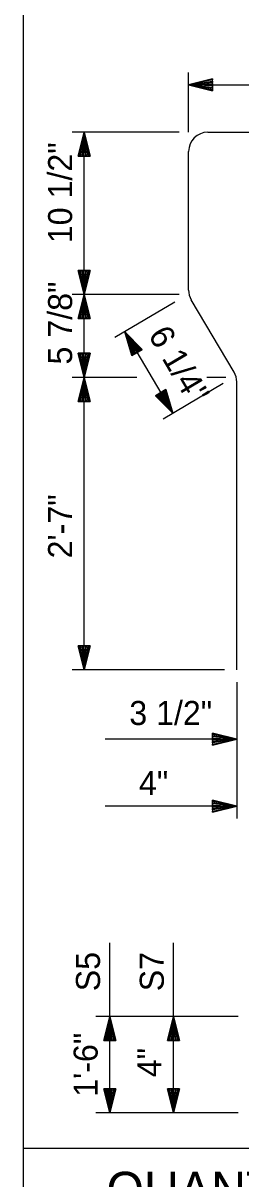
# Model space of a CAD drawing. Extents: x 0 to 34.7, y 0 to 24.5.
# Drawn here: x 28.05 to 29.19, y 9.62 to 15.62 of the extents above; entities that cross this region are included whole.
import ezdxf

# ---------------------------------------------------------------- set-up
doc = ezdxf.new("R2010")
doc.units = 0
for name, color, linetype in [('Dimension Lines', 7, 'Continuous'), ('Plan Sheet', 7, 'Continuous'), ('Rebar Lines', 7, 'Continuous'), ('Text', 7, 'Continuous')]:
    doc.layers.add(name, color=color, linetype=linetype)

msp = doc.modelspace()

# ---------------------------------------------------------------- linework, layer by layer
at = {"layer": 'Dimension Lines'}
for p, q in [((28.9157, 15.0557), (28.9157, 15.365)), ((28.9157, 15.302), (29.7502, 15.302)), ((28.8657, 15.0557), (28.3094, 15.0557)), ((28.3724, 14.2126), (28.3724, 15.0557)), ((28.8657, 14.2126), (28.3094, 14.2126)), ((28.3724, 13.782), (28.3724, 14.2126)), ((28.8447, 14.1728), (28.5326, 13.9882)), ((28.5835, 14.0183), (28.8339, 13.595)), ((28.6464, 13.782), (28.3094, 13.782)), ((28.3724, 12.2617), (28.3724, 13.782)), ((29.1094, 13.782), (29.0105, 13.782)), ((29.0951, 13.7495), (28.7829, 13.5648)), ((29.1027, 12.2617), (28.3094, 12.2617)), ((29.1657, 12.1987), (29.1657, 11.4905)), ((29.1657, 11.9019), (28.4823, 11.9019)), ((29.1657, 11.5535), (28.4823, 11.5535)), ((28.5052, 10.4608), (28.5052, 10.8444)), ((28.8371, 10.4608), (28.8371, 10.8444)), ((29.1741, 10.4608), (28.4331, 10.4608)), ((28.5052, 9.9608), (28.5052, 10.4608)), ((28.8371, 9.9608), (28.8371, 10.4608)), ((29.1741, 9.9608), (28.4331, 9.9608))]:
    msp.add_line(p, q, dxfattribs=at)
for points in [[(29.0407, 15.302), (29.0407, 15.2958), (28.9157, 15.302), (29.0407, 15.2895), (29.0407, 15.2833), (28.9157, 15.302), (29.0407, 15.277), (29.0407, 15.2708), (28.9157, 15.302), (29.0407, 15.3333), (29.0407, 15.327), (28.9157, 15.302), (29.0407, 15.3208), (29.0407, 15.3145), (28.9157, 15.302), (29.0407, 15.3083), (29.0407, 15.2708), (29.0407, 15.3333), (28.9157, 15.302), (29.0407, 15.2708)], [(28.3724, 14.9307), (28.3662, 14.9307), (28.3724, 15.0557), (28.3599, 14.9307), (28.3537, 14.9307), (28.3724, 15.0557), (28.3474, 14.9307), (28.3412, 14.9307), (28.3724, 15.0557), (28.4037, 14.9307), (28.3974, 14.9307), (28.3724, 15.0557), (28.3912, 14.9307), (28.3849, 14.9307), (28.3724, 15.0557), (28.3787, 14.9307), (28.3412, 14.9307), (28.4037, 14.9307), (28.3724, 15.0557), (28.3412, 14.9307)], [(28.3724, 14.3376), (28.3787, 14.3376), (28.3724, 14.2126), (28.3849, 14.3376), (28.3912, 14.3376), (28.3724, 14.2126), (28.3974, 14.3376), (28.4037, 14.3376), (28.3724, 14.2126), (28.3412, 14.3376), (28.3474, 14.3376), (28.3724, 14.2126), (28.3537, 14.3376), (28.3599, 14.3376), (28.3724, 14.2126), (28.3662, 14.3376), (28.4037, 14.3376), (28.3412, 14.3376), (28.3724, 14.2126), (28.4037, 14.3376)], [(28.3724, 14.0876), (28.3662, 14.0876), (28.3724, 14.2126), (28.3599, 14.0876), (28.3537, 14.0876), (28.3724, 14.2126), (28.3474, 14.0876), (28.3412, 14.0876), (28.3724, 14.2126), (28.4037, 14.0876), (28.3974, 14.0876), (28.3724, 14.2126), (28.3912, 14.0876), (28.3849, 14.0876), (28.3724, 14.2126), (28.3787, 14.0876), (28.3412, 14.0876), (28.4037, 14.0876), (28.3724, 14.2126), (28.3412, 14.0876)], [(28.6472, 13.9107), (28.6418, 13.9075), (28.5835, 14.0183), (28.6364, 13.9044), (28.631, 13.9012), (28.5835, 14.0183), (28.6256, 13.898), (28.6203, 13.8948), (28.5835, 14.0183), (28.6741, 13.9267), (28.6687, 13.9234), (28.5835, 14.0183), (28.6633, 13.9203), (28.6579, 13.9171), (28.5835, 14.0183), (28.6526, 13.9139), (28.6203, 13.8948), (28.6741, 13.9267), (28.5835, 14.0183), (28.6203, 13.8948)], [(28.3724, 13.907), (28.3787, 13.907), (28.3724, 13.782), (28.3849, 13.907), (28.3912, 13.907), (28.3724, 13.782), (28.3974, 13.907), (28.4037, 13.907), (28.3724, 13.782), (28.3412, 13.907), (28.3474, 13.907), (28.3724, 13.782), (28.3537, 13.907), (28.3599, 13.907), (28.3724, 13.782), (28.3662, 13.907), (28.4037, 13.907), (28.3412, 13.907), (28.3724, 13.782), (28.4037, 13.907)], [(28.3724, 13.657), (28.3662, 13.657), (28.3724, 13.782), (28.3599, 13.657), (28.3537, 13.657), (28.3724, 13.782), (28.3474, 13.657), (28.3412, 13.657), (28.3724, 13.782), (28.4037, 13.657), (28.3974, 13.657), (28.3724, 13.782), (28.3912, 13.657), (28.3849, 13.657), (28.3724, 13.782), (28.3787, 13.657), (28.3412, 13.657), (28.4037, 13.657), (28.3724, 13.782), (28.3412, 13.657)], [(28.7702, 13.7026), (28.7756, 13.7058), (28.8339, 13.595), (28.781, 13.7089), (28.7864, 13.7121), (28.8339, 13.595), (28.7918, 13.7153), (28.7971, 13.7185), (28.8339, 13.595), (28.7433, 13.6867), (28.7487, 13.6899), (28.8339, 13.595), (28.7541, 13.6931), (28.7595, 13.6962), (28.8339, 13.595), (28.7648, 13.6994), (28.7971, 13.7185), (28.7433, 13.6867), (28.8339, 13.595), (28.7971, 13.7185)], [(28.3724, 12.3867), (28.3787, 12.3867), (28.3724, 12.2617), (28.3849, 12.3867), (28.3912, 12.3867), (28.3724, 12.2617), (28.3974, 12.3867), (28.4037, 12.3867), (28.3724, 12.2617), (28.3412, 12.3867), (28.3474, 12.3867), (28.3724, 12.2617), (28.3537, 12.3867), (28.3599, 12.3867), (28.3724, 12.2617), (28.3662, 12.3867), (28.4037, 12.3867), (28.3412, 12.3867), (28.3724, 12.2617), (28.4037, 12.3867)], [(29.0407, 11.9019), (29.0407, 11.9081), (29.1657, 11.9019), (29.0407, 11.9144), (29.0407, 11.9206), (29.1657, 11.9019), (29.0407, 11.9269), (29.0407, 11.9331), (29.1657, 11.9019), (29.0407, 11.8706), (29.0407, 11.8769), (29.1657, 11.9019), (29.0407, 11.8831), (29.0407, 11.8894), (29.1657, 11.9019), (29.0407, 11.8956), (29.0407, 11.9331), (29.0407, 11.8706), (29.1657, 11.9019), (29.0407, 11.9331)], [(29.0407, 11.5535), (29.0407, 11.5598), (29.1657, 11.5535), (29.0407, 11.566), (29.0407, 11.5723), (29.1657, 11.5535), (29.0407, 11.5785), (29.0407, 11.5848), (29.1657, 11.5535), (29.0407, 11.5223), (29.0407, 11.5285), (29.1657, 11.5535), (29.0407, 11.5348), (29.0407, 11.541), (29.1657, 11.5535), (29.0407, 11.5473), (29.0407, 11.5848), (29.0407, 11.5223), (29.1657, 11.5535), (29.0407, 11.5848)], [(28.5052, 10.3358), (28.499, 10.3358), (28.5052, 10.4608), (28.4927, 10.3358), (28.4865, 10.3358), (28.5052, 10.4608), (28.4802, 10.3358), (28.474, 10.3358), (28.5052, 10.4608), (28.5365, 10.3358), (28.5302, 10.3358), (28.5052, 10.4608), (28.524, 10.3358), (28.5177, 10.3358), (28.5052, 10.4608), (28.5115, 10.3358), (28.474, 10.3358), (28.5365, 10.3358), (28.5052, 10.4608), (28.474, 10.3358)], [(28.8371, 10.3358), (28.8308, 10.3358), (28.8371, 10.4608), (28.8246, 10.3358), (28.8183, 10.3358), (28.8371, 10.4608), (28.8121, 10.3358), (28.8058, 10.3358), (28.8371, 10.4608), (28.8683, 10.3358), (28.8621, 10.3358), (28.8371, 10.4608), (28.8558, 10.3358), (28.8496, 10.3358), (28.8371, 10.4608), (28.8433, 10.3358), (28.8058, 10.3358), (28.8683, 10.3358), (28.8371, 10.4608), (28.8058, 10.3358)], [(28.5052, 10.0858), (28.5115, 10.0858), (28.5052, 9.9608), (28.5177, 10.0858), (28.524, 10.0858), (28.5052, 9.9608), (28.5302, 10.0858), (28.5365, 10.0858), (28.5052, 9.9608), (28.474, 10.0858), (28.4802, 10.0858), (28.5052, 9.9608), (28.4865, 10.0858), (28.4927, 10.0858), (28.5052, 9.9608), (28.499, 10.0858), (28.5365, 10.0858), (28.474, 10.0858), (28.5052, 9.9608), (28.5365, 10.0858)], [(28.8371, 10.0858), (28.8433, 10.0858), (28.8371, 9.9608), (28.8496, 10.0858), (28.8558, 10.0858), (28.8371, 9.9608), (28.8621, 10.0858), (28.8683, 10.0858), (28.8371, 9.9608), (28.8058, 10.0858), (28.8121, 10.0858), (28.8371, 9.9608), (28.8183, 10.0858), (28.8246, 10.0858), (28.8371, 9.9608), (28.8308, 10.0858), (28.8683, 10.0858), (28.8058, 10.0858), (28.8371, 9.9608), (28.8683, 10.0858)]]:
    msp.add_lwpolyline(points, dxfattribs=at)
at = {"layer": 'Plan Sheet'}
for p, q in [((28.0544, 21.6061), (28.0544, 6.4696)), ((33.0544, 9.7757), (28.0544, 9.7757))]:
    msp.add_line(p, q, dxfattribs=at)
at = {"layer": 'Rebar Lines'}
for p, q in [((29.0157, 15.0557), (29.3329, 15.0557)), ((28.9157, 14.2357), (28.9157, 14.9557)), ((29.1518, 13.8091), (28.9296, 14.1847)), ((29.1657, 12.2617), (29.1657, 13.7581))]:
    msp.add_line(p, q, dxfattribs=at)
for centre, start, end in [((29.0157, 14.9557), 90, 180), ((29.0157, 14.2356), 180, 210.59506), ((29.0657, 13.7581), 0, 30.59848)]:
    msp.add_arc(centre, 0.1, start, end, dxfattribs=at)

# ---------------------------------------------------------------- texts
at = {"layer": 'Plan Sheet'}
msp.add_text('QUANTITIES FOR ONE GIRDER', height=0.187969, dxfattribs=at).set_placement((28.488, 9.4663))
at = {"layer": 'Text'}
for s, rotation, p in [('10 1/2"', 90, (28.3095, 14.4789)), ('5 7/8"', 90, (28.3095, 13.8486)), ('6 1/4"', 300.59234, (28.7024, 14.0022)), ('2\'-7"', 90, (28.3095, 12.8412)), ('S5', 90, (28.4546, 10.5921)), ('S7', 90, (28.7865, 10.5921)), ('1\'-6"', 90, (28.4423, 10.0439)), ('4"', 90, (28.7741, 10.1456))]:
    msp.add_text(s, height=0.125, rotation=rotation, dxfattribs=at).set_placement(p)
for s, p in [('3 1/2"', (28.6071, 11.9755)), ('4"', (28.6574, 11.6117))]:
    msp.add_text(s, height=0.125, dxfattribs=at).set_placement(p)

doc.saveas('drawing.dxf')
